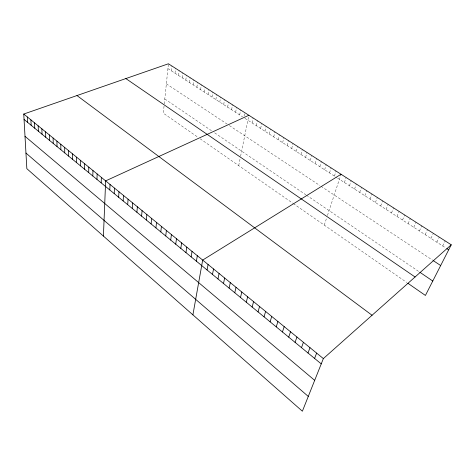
<?xml version="1.0" encoding="UTF-8"?>
<svg xmlns="http://www.w3.org/2000/svg" width="475" height="475" viewBox="0 0 475 475"><rect width="100%" height="100%" fill="white"/><g stroke="black" fill="none" stroke-linecap="round" stroke-linejoin="round"><path stroke-width="0.36" stroke-dasharray="2.38 1.78" d="M164.047 106.127L163.323 113.181L197.79 137.15M164.273 103.989L168.423 63.781M171.451 70.9L171.968 66.055M175.002 73.192L175.542 68.341M178.582 75.501L179.14 70.644M182.186 77.829L182.768 72.966M185.82 80.168L186.426 75.305M189.477 82.531L190.107 77.657M193.165 84.912L193.812 80.032M196.882 87.311L197.553 82.424M200.622 89.728L201.317 84.835M204.393 92.162L205.111 87.263M208.198 94.614L208.941 89.716M212.028 97.084L212.794 92.18M215.888 99.578L216.677 94.668M219.777 102.089L220.59 97.173M223.695 104.619L224.538 99.697M227.644 107.166L228.511 102.238M231.628 109.737L232.518 104.803M235.642 112.326L236.556 107.392M239.685 114.938L240.629 109.998M244.037 116.155L244.732 112.623M238.711 165.609L240.154 158.454M240.593 156.275L248.87 115.271M252.094 122.948L253.122 117.99M256.352 125.697L257.402 120.733M260.638 128.464L261.725 123.5M264.967 131.254L266.083 126.285M269.331 134.075L270.477 129.099M273.731 136.913L274.906 131.931M278.166 139.775L279.371 134.793M282.637 142.66L283.878 137.673M287.149 145.576L288.42 140.582M291.697 148.509L292.998 143.515M296.287 151.472L297.623 146.472M300.913 154.458L302.278 149.453M305.579 157.468L306.981 152.463M310.282 160.508L311.725 155.497M315.032 163.572L316.504 158.561M319.817 166.66L321.332 161.648M324.651 169.777L326.194 164.76M329.525 172.924L331.105 167.907M334.442 176.094L336.057 171.071M324.277 225.114L326.652 217.918M327.459 215.484L341.056 174.272M344.399 182.525L346.097 177.502M349.452 185.784L351.185 180.755M354.54 189.074L356.315 184.039M359.682 192.387L361.499 187.358M364.865 195.736L366.724 190.701M370.096 199.114L371.996 194.079M375.381 202.522L377.322 197.481M380.707 205.96L382.696 200.919M386.086 209.428L388.117 204.393M391.513 212.931L393.585 207.896M396.993 216.469L399.113 211.428M402.521 220.038L404.688 214.997M408.102 223.642L410.317 218.601M413.737 227.276L415.993 222.235M419.419 230.945L421.729 225.91M425.161 234.65L427.524 229.615M430.956 238.391L433.366 233.356M436.81 242.167L439.274 237.132M442.718 245.985L445.229 240.95M167.924 68.62L242.594 116.82M244.934 118.328L336.918 177.697M337.541 178.095L445.698 247.908M166.351 83.82L227.157 124.1M229.389 125.578L319.812 185.476M321.005 186.265L432.577 260.175M164.789 98.96L212.004 131.041M214.67 132.852L305.847 194.803M306.417 195.189L419.33 271.902M200.177 138.813L292.754 203.193M293.301 203.573L406.713 282.447"/><path stroke-width="0.71" d="M76.546 162.616L76.57 157.148M80.56 165.912L80.607 160.443M84.603 169.243L84.681 163.774M88.688 172.603L88.795 167.129M92.815 175.999L92.952 170.519M96.977 179.419L97.143 173.939M101.181 182.881L101.371 177.395M103.419 236.087L105.646 180.88L248.87 115.271M109.79 189.958L110.046 184.472M114.202 193.586L114.487 188.094M118.655 197.25L118.97 191.757M123.15 200.949L123.5 195.457M127.692 204.683L128.078 199.191M132.282 208.46L132.697 202.962M136.913 212.272L137.364 206.773M141.592 216.119L142.084 210.621M146.324 220.008L146.846 214.51M151.097 223.939L151.662 218.441M155.925 227.905L156.524 222.407M160.799 231.919L161.441 226.421M165.727 235.968L166.404 230.47M170.703 240.065L171.422 234.567M175.732 244.197L176.492 238.705M180.815 248.383L181.616 242.891M185.951 252.605L186.8 247.119M191.146 256.88L192.031 251.388M196.395 261.197L197.327 255.71M192.903 314.854L202.677 260.074L341.056 174.272M207.058 269.966L208.08 264.492M212.479 274.425L213.548 268.951M217.96 278.932L219.076 273.463M223.499 283.492L224.669 278.023M229.098 288.099L230.316 282.637M234.763 292.754L236.033 287.304M240.493 297.469L241.811 292.024M246.282 302.231L247.659 296.792M252.142 307.046L253.573 301.619M258.062 311.921L259.552 306.5M264.058 316.849L265.602 311.434M270.115 321.836L271.718 316.433M276.248 326.877L277.911 321.486M282.453 331.983L284.175 326.598M288.729 337.143L290.51 331.77M295.076 342.368L296.928 337.007M301.5 347.652L303.418 342.303M308.008 353.002L309.985 347.664M314.587 358.411L316.635 353.091M451.25 244.797L323.362 358.583L302.379 411.219L26.843 168.684L23.75 114.042L168.423 63.781L451.25 244.797L425.416 295.45L407.9 283.272M446.892 248.68L448.685 249.832M433.147 260.555L440.675 265.537M419.882 272.276L432.772 281.034M125.851 78.571L415.067 276.99M76.968 95.552L372.056 315.258M23.75 114.042L323.362 358.583M24.053 119.439L321.242 363.892M25.015 136.331L314.682 380.344M25.959 153.063L308.281 396.417M27.307 116.945L27.592 122.348M30.899 119.872L31.16 125.281M34.515 122.829L34.758 128.244M38.172 125.81L38.392 131.231M41.853 128.82L42.055 134.241M45.576 131.854L45.748 137.281M49.329 134.912L49.477 140.351M53.111 138.005L53.242 143.444M56.935 141.123L57.036 146.567M60.788 144.269L60.871 149.72M64.677 147.446L64.737 152.897M68.608 150.652L68.638 156.109M72.568 153.888L72.574 159.345"/></g></svg>
